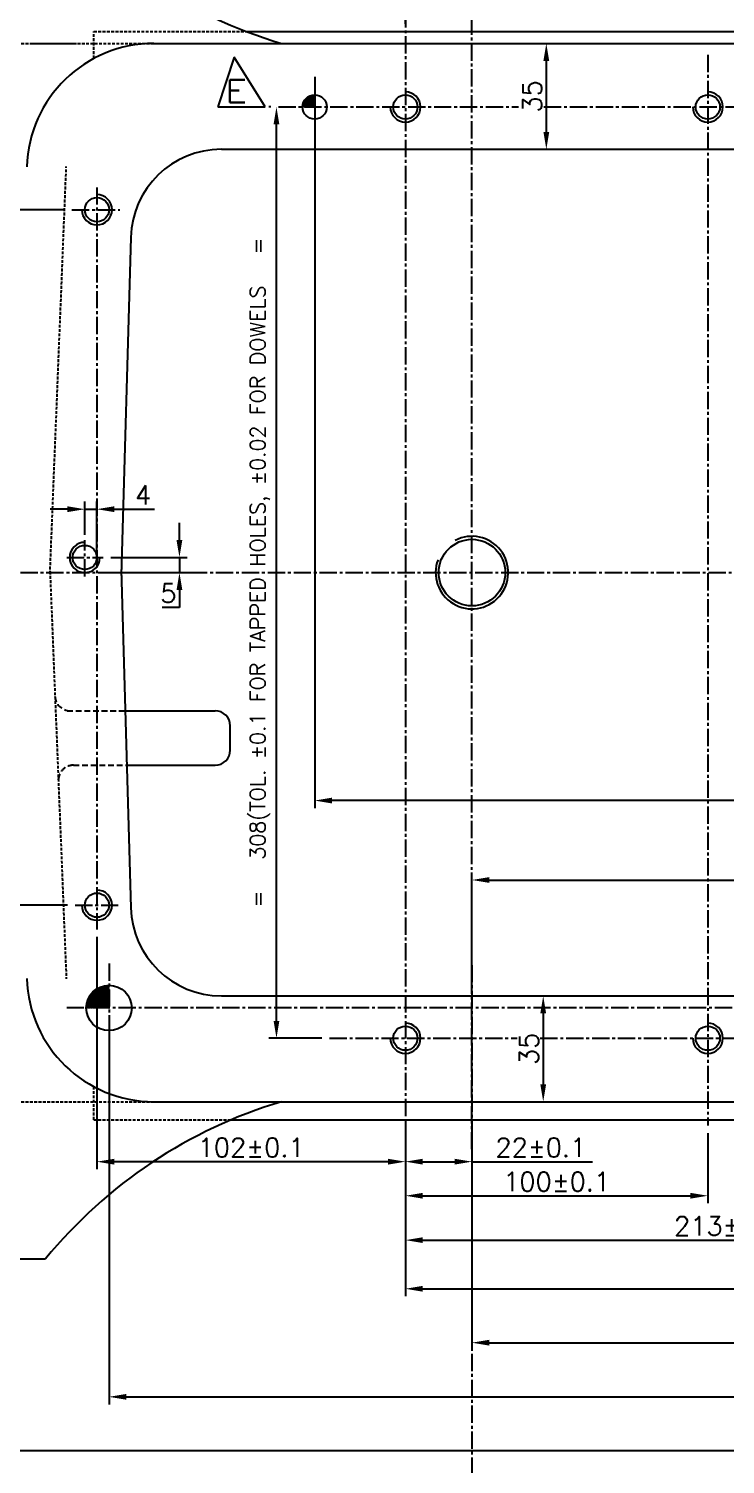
# Model space of a CAD drawing. Header units: millimetres. Extents: x -4466 to 20635, y -2270 to 9154.
# Drawn here: x 3143 to 3373.3, y 5806.8 to 6281.6 of the extents above; entities that cross this region are included whole.
import ezdxf

# ---------------------------------------------------------------- set-up
doc = ezdxf.new("R2010")
doc.units = ezdxf.units.MM
doc.header["$LTSCALE"] = 0.3
doc.header["$PDSIZE"] = -50
for name, pattern in [('CENTER2', [28.575, 19.05, -3.175, 3.175, -3.175]), ('HIDDEN', [9.525, 6.35, -3.175]), ('HIDDEN2', [4.7625, 3.175, -1.5875])]:
    doc.linetypes.add(name, pattern=pattern)
doc.layers.add('AM_8', color=1, linetype='Continuous', lineweight=25)
for name, color, linetype in [('center', 1, 'CENTER2'), ('h', 4, 'HIDDEN'), ('hidden', 4, 'HIDDEN2')]:
    doc.layers.add(name, color=color, linetype=linetype)
doc.styles.add('rs', font='romans.shx')
doc.styles.get("Standard").update_dxf_attribs({"font": 'romans.shx'})
doc.dimstyles.new('sarab', dxfattribs={"dimscale": 3, "dimtxt": 2.5, "dimasz": 2.3, "dimexe": 1, "dimexo": 1, "dimtad": 1, "dimdec": 3, "dimdsep": 46, "dimtxsty": 'rs', "dimcen": 0, "dimclrd": 1, "dimclre": 1, "dimclrt": 7, "dimadec": 3, "dimazin": 2, "dimtfac": 1, "dimtdec": 3, "dimtmove": 0, "dimatfit": 3, "dimfxl": 1, "dimarcsym": 0})
doc.dimstyles.new('sarab$0', dxfattribs={"dimscale": 3, "dimtxt": 2.5, "dimasz": 2.3, "dimexe": 1, "dimexo": 1, "dimtad": 1, "dimdec": 3, "dimdsep": 46, "dimtxsty": 'rs', "dimcen": 0, "dimclrd": 1, "dimclre": 1, "dimclrt": 7, "dimadec": 3, "dimazin": 2, "dimtfac": 1, "dimtdec": 3, "dimtmove": 0, "dimatfit": 3, "dimfxl": 1, "dimarcsym": 0})
pattern_1 = [(45, (-37.37105, 3307.34637), (-0.0707106781, 0.0707106781), [])]

# ---------------------------------------------------------------- blocks, each defined once
blk = doc.blocks.new('*D426')
at = {"color": 1, "lineweight": -2, "transparency": 16777216}
for p, q in [((3718.54, 6099.17), (3718.54, 5808.67)), ((3113.54, 5872.17), (3113.54, 5808.67)), ((3712.79, 5811.17), (3119.29, 5811.17))]:
    blk.add_line(p, q, dxfattribs=at)
at = {"color": 1, "transparency": 16777216}
for points in [[(3119.29, 5812.13), (3119.29, 5810.21), (3113.54, 5811.17)], [(3712.79, 5812.13), (3712.79, 5810.21), (3718.54, 5811.17)]]:
    blk.add_solid(points, dxfattribs=at)
at = {"layer": 'Defpoints', "color": 0, "transparency": 16777216}
for p in [(3718.54, 6101.67), (3113.54, 5874.67), (3113.54, 5811.17)]:
    blk.add_point(p, dxfattribs=at)
at = {"color": 7, "transparency": 16777216, "insert": (3415.53, 5815.86), "char_height": 6.25, "attachment_point": 5, "style": 'rs'}
blk.add_mtext('605', dxfattribs=at)
blk = doc.blocks.new('*D427')
at = {"color": 1, "lineweight": -2, "transparency": 16777216}
for p, q in [((3292.04, 5961.67), (3315.61, 5961.67)), ((3313.11, 5955.92), (3313.11, 5932.42)), ((3292.04, 5926.67), (3315.61, 5926.67))]:
    blk.add_line(p, q, dxfattribs=at)
at = {"color": 1, "transparency": 16777216}
for points in [[(3312.15, 5955.92), (3314.07, 5955.92), (3313.11, 5961.67)], [(3312.15, 5932.42), (3314.07, 5932.42), (3313.11, 5926.67)]]:
    blk.add_solid(points, dxfattribs=at)
at = {"layer": 'Defpoints', "color": 0, "transparency": 16777216}
for p in [(3289.54, 5961.67), (3289.54, 5926.67), (3313.11, 5926.67)]:
    blk.add_point(p, dxfattribs=at)
at = {"color": 7, "transparency": 16777216, "insert": (3308.42, 5944.17), "char_height": 6.25, "attachment_point": 5, "rotation": 90, "style": 'rs'}
blk.add_mtext('35', dxfattribs=at)
blk = doc.blocks.new('*D351')
at = {"color": 1, "lineweight": -2, "transparency": 16777216}
blk.add_line((3314.13, 6270.92), (3314.13, 6247.42), dxfattribs=at)
at = {"color": 1, "transparency": 16777216}
for points in [[(3313.17, 6270.92), (3315.09, 6270.92), (3314.13, 6276.67)], [(3313.17, 6247.42), (3315.09, 6247.42), (3314.13, 6241.67)]]:
    blk.add_solid(points, dxfattribs=at)
at = {"layer": 'Defpoints', "color": 0, "transparency": 16777216}
for p in [(3314.13, 6276.67), (3314.13, 6241.67), (3314.13, 6241.67)]:
    blk.add_point(p, dxfattribs=at)
at = {"color": 7, "transparency": 16777216, "insert": (3309.44, 6259.17), "char_height": 6.25, "attachment_point": 5, "rotation": 90, "style": 'rs'}
blk.add_mtext('35', dxfattribs=at)
blk = doc.blocks.new('*D344')
at = {"color": 1, "lineweight": -2, "transparency": 16777216}
for p, q in [((3267.54, 5916.61), (3267.54, 5904.34)), ((3289.54, 5918.17), (3289.54, 5904.34)), ((3273.29, 5906.84), (3283.79, 5906.84)), ((3289.54, 5906.84), (3329.37, 5906.84))]:
    blk.add_line(p, q, dxfattribs=at)
at = {"color": 1, "transparency": 16777216}
for points in [[(3273.29, 5907.8), (3273.29, 5905.88), (3267.54, 5906.84)], [(3283.79, 5907.8), (3283.79, 5905.88), (3289.54, 5906.84)]]:
    blk.add_solid(points, dxfattribs=at)
at = {"layer": 'Defpoints', "color": 0, "transparency": 16777216}
for p in [(3267.54, 5919.11), (3289.54, 5920.67), (3289.54, 5906.84)]:
    blk.add_point(p, dxfattribs=at)
at = {"color": 7, "transparency": 16777216, "insert": (3312.33, 5911.53), "char_height": 6.25, "attachment_point": 5, "style": 'rs'}
blk.add_mtext('22±0.1', dxfattribs=at)
blk = doc.blocks.new('*D345')
at = {"color": 1, "lineweight": -2, "transparency": 16777216}
for p, q in [((3367.54, 5916.27), (3367.54, 5893.07)), ((3267.54, 5914.11), (3267.54, 5893.07)), ((3273.29, 5895.57), (3361.79, 5895.57))]:
    blk.add_line(p, q, dxfattribs=at)
at = {"color": 1, "transparency": 16777216}
for points in [[(3273.29, 5896.53), (3273.29, 5894.61), (3267.54, 5895.57)], [(3361.79, 5896.53), (3361.79, 5894.61), (3367.54, 5895.57)]]:
    blk.add_solid(points, dxfattribs=at)
at = {"layer": 'Defpoints', "color": 0, "transparency": 16777216}
for p in [(3267.54, 5916.61), (3367.54, 5918.77), (3367.54, 5895.57)]:
    blk.add_point(p, dxfattribs=at)
at = {"color": 7, "transparency": 16777216, "insert": (3317.54, 5900.26), "char_height": 6.25, "attachment_point": 5, "style": 'rs'}
blk.add_mtext('100±0.1', dxfattribs=at)
blk = doc.blocks.new('*D346')
at = {"color": 1, "lineweight": -2, "transparency": 16777216}
for p, q in [((3267.54, 5916.61), (3267.54, 5878.39)), ((3480.54, 5916), (3480.54, 5878.39)), ((3273.29, 5880.89), (3474.79, 5880.89))]:
    blk.add_line(p, q, dxfattribs=at)
at = {"color": 1, "transparency": 16777216}
for points in [[(3273.29, 5881.84), (3273.29, 5879.93), (3267.54, 5880.89)], [(3474.79, 5881.84), (3474.79, 5879.93), (3480.54, 5880.89)]]:
    blk.add_solid(points, dxfattribs=at)
at = {"layer": 'Defpoints', "color": 0, "transparency": 16777216}
for p in [(3267.54, 5919.11), (3480.54, 5918.5), (3480.54, 5880.89)]:
    blk.add_point(p, dxfattribs=at)
at = {"color": 7, "transparency": 16777216, "insert": (3374.04, 5885.57), "char_height": 6.25, "attachment_point": 5, "style": 'rs'}
blk.add_mtext('213±0.1', dxfattribs=at)
blk = doc.blocks.new('*D347')
at = {"color": 1, "lineweight": -2, "transparency": 16777216}
for p, q in [((3267.54, 5918.17), (3267.54, 5862.31)), ((3618.54, 5914.98), (3618.54, 5862.31)), ((3273.29, 5864.81), (3612.79, 5864.81))]:
    blk.add_line(p, q, dxfattribs=at)
at = {"color": 1, "transparency": 16777216}
for points in [[(3273.29, 5865.77), (3273.29, 5863.85), (3267.54, 5864.81)], [(3612.79, 5865.77), (3612.79, 5863.85), (3618.54, 5864.81)]]:
    blk.add_solid(points, dxfattribs=at)
at = {"layer": 'Defpoints', "color": 0, "transparency": 16777216}
for p in [(3267.54, 5920.67), (3618.54, 5917.48), (3618.54, 5864.81)]:
    blk.add_point(p, dxfattribs=at)
at = {"color": 7, "transparency": 16777216, "insert": (3443.04, 5869.5), "char_height": 6.25, "attachment_point": 5, "style": 'rs'}
blk.add_mtext('351±0.1', dxfattribs=at)
blk = doc.blocks.new('*D395')
at = {"color": 1, "lineweight": -2, "transparency": 16777216}
for p, q in [((3675.54, 5942.4), (3675.54, 5844.47)), ((3289.54, 5920.67), (3289.54, 5844.47)), ((3295.29, 5846.97), (3669.79, 5846.97))]:
    blk.add_line(p, q, dxfattribs=at)
at = {"color": 1, "transparency": 16777216}
for points in [[(3295.29, 5847.93), (3295.29, 5846.01), (3289.54, 5846.97)], [(3669.79, 5847.93), (3669.79, 5846.01), (3675.54, 5846.97)]]:
    blk.add_solid(points, dxfattribs=at)
at = {"layer": 'Defpoints', "color": 0, "transparency": 16777216}
for p in [(3675.54, 5944.9), (3289.54, 5923.17), (3675.54, 5846.97)]:
    blk.add_point(p, dxfattribs=at)
at = {"color": 7, "transparency": 16777216, "insert": (3482.54, 5851.66), "char_height": 6.25, "attachment_point": 5, "style": 'rs'}
blk.add_mtext('386±0.1', dxfattribs=at)
blk = doc.blocks.new('*D396')
at = {"color": 1, "lineweight": -2, "transparency": 16777216}
for p, q in [((3165.54, 5981.16), (3165.54, 5904.34)), ((3267.54, 5920.67), (3267.54, 5904.34)), ((3261.79, 5906.84), (3171.29, 5906.84))]:
    blk.add_line(p, q, dxfattribs=at)
at = {"color": 1, "transparency": 16777216}
for points in [[(3171.29, 5907.8), (3171.29, 5905.88), (3165.54, 5906.84)], [(3261.79, 5907.8), (3261.79, 5905.88), (3267.54, 5906.84)]]:
    blk.add_solid(points, dxfattribs=at)
at = {"layer": 'Defpoints', "color": 0, "transparency": 16777216}
for p in [(3165.54, 5983.66), (3267.54, 5923.17), (3165.54, 5906.84)]:
    blk.add_point(p, dxfattribs=at)
at = {"color": 7, "transparency": 16777216, "insert": (3216.54, 5911.53), "char_height": 6.25, "attachment_point": 5, "style": 'rs'}
blk.add_mtext('102±0.1', dxfattribs=at)
blk = doc.blocks.new('*D397')
at = {"color": 1, "lineweight": -2, "transparency": 16777216}
for p, q in [((3192.83, 6112.42), (3192.83, 6118.17)), ((3170.1, 6106.67), (3195.33, 6106.67)), ((3192.83, 6106.67), (3192.83, 6101.67)), ((3168.04, 6101.67), (3195.33, 6101.67)), ((3192.83, 6095.92), (3192.83, 6090.17)), ((3192.83, 6090.17), (3187.1, 6090.17))]:
    blk.add_line(p, q, dxfattribs=at)
at = {"color": 1, "transparency": 16777216}
for points in [[(3191.87, 6112.42), (3193.78, 6112.42), (3192.83, 6106.67)], [(3191.87, 6095.92), (3193.78, 6095.92), (3192.83, 6101.67)]]:
    blk.add_solid(points, dxfattribs=at)
at = {"layer": 'Defpoints', "color": 0, "transparency": 16777216}
for p in [(3167.6, 6106.67), (3165.54, 6101.67), (3192.83, 6101.67)]:
    blk.add_point(p, dxfattribs=at)
at = {"color": 7, "transparency": 16777216, "insert": (3189.18, 6094.86), "char_height": 6.25, "attachment_point": 5, "style": 'rs'}
blk.add_mtext('5', dxfattribs=at)
blk = doc.blocks.new('*D436')
at = {"color": 1, "lineweight": -2, "transparency": 16777216}
for p, q in [((3161.54, 6114.17), (3161.54, 6125.14)), ((3165.54, 6104.17), (3165.54, 6125.14)), ((3155.79, 6122.64), (3150.04, 6122.64)), ((3161.54, 6122.64), (3165.54, 6122.64)), ((3171.29, 6122.64), (3184.63, 6122.64))]:
    blk.add_line(p, q, dxfattribs=at)
at = {"color": 1, "transparency": 16777216}
for points in [[(3155.79, 6123.6), (3155.79, 6121.68), (3161.54, 6122.64)], [(3171.29, 6123.6), (3171.29, 6121.68), (3165.54, 6122.64)]]:
    blk.add_solid(points, dxfattribs=at)
at = {"layer": 'Defpoints', "color": 0, "transparency": 16777216}
for p in [(3165.54, 6122.64), (3161.54, 6111.67), (3165.54, 6101.67)]:
    blk.add_point(p, dxfattribs=at)
at = {"color": 7, "transparency": 16777216, "insert": (3180.83, 6127.33), "char_height": 6.25, "attachment_point": 5, "style": 'rs'}
blk.add_mtext('4', dxfattribs=at)
blk = doc.blocks.new('*D437')
at = {"color": 1, "lineweight": -2, "transparency": 16777216}
for p, q in [((3169.54, 5955.17), (3169.54, 5826.57)), ((3675.54, 5939.9), (3675.54, 5826.57)), ((3175.29, 5829.07), (3669.79, 5829.07))]:
    blk.add_line(p, q, dxfattribs=at)
at = {"color": 1, "transparency": 16777216}
for points in [[(3175.29, 5830.03), (3175.29, 5828.11), (3169.54, 5829.07)], [(3669.79, 5830.03), (3669.79, 5828.11), (3675.54, 5829.07)]]:
    blk.add_solid(points, dxfattribs=at)
at = {"layer": 'Defpoints', "color": 0, "transparency": 16777216}
for p in [(3169.54, 5957.67), (3675.54, 5942.4), (3675.54, 5829.07)]:
    blk.add_point(p, dxfattribs=at)
at = {"color": 7, "transparency": 16777216, "insert": (3422.54, 5833.76), "char_height": 6.25, "attachment_point": 5, "style": 'rs'}
blk.add_mtext('506±0.02', dxfattribs=at)
blk = doc.blocks.new('*D438')
at = {"color": 1, "lineweight": -2, "transparency": 16777216}
for p, q in [((3267.54, 6290.17), (3267.54, 6297)), ((3451.54, 6276.31), (3451.54, 6297)), ((3273.29, 6294.5), (3445.79, 6294.5))]:
    blk.add_line(p, q, dxfattribs=at)
at = {"color": 1, "transparency": 16777216}
for points in [[(3273.29, 6295.46), (3273.29, 6293.55), (3267.54, 6294.5)], [(3445.79, 6295.46), (3445.79, 6293.55), (3451.54, 6294.5)]]:
    blk.add_solid(points, dxfattribs=at)
at = {"layer": 'Defpoints', "color": 0, "transparency": 16777216}
for p in [(3451.54, 6294.5), (3267.54, 6287.67), (3451.54, 6273.81)]:
    blk.add_point(p, dxfattribs=at)
at = {"color": 7, "transparency": 16777216, "insert": (3359.54, 6299.19), "char_height": 6.25, "attachment_point": 5, "style": 'rs'}
blk.add_mtext('184±0.1', dxfattribs=at)
blk = doc.blocks.new('_DatumFilled')
at = {"color": 0, "linetype": 'ByBlock'}
blk.add_solid([(0, 0.577), (-1, 0), (0, -0.577)], dxfattribs=at)
blk = doc.blocks.new('*D439')
at = {"color": 1, "lineweight": -2, "transparency": 16777216}
for p, q in [((3267.54, 6283.17), (3267.54, 6313.5)), ((3273.29, 6311), (3585.79, 6311)), ((3591.54, 6274.56), (3591.54, 6313.5))]:
    blk.add_line(p, q, dxfattribs=at)
at = {"color": 1, "transparency": 16777216}
for points in [[(3273.29, 6311.95), (3273.29, 6310.04), (3267.54, 6311)], [(3585.79, 6311.95), (3585.79, 6310.04), (3591.54, 6311)]]:
    blk.add_solid(points, dxfattribs=at)
at = {"layer": 'Defpoints', "color": 0, "transparency": 16777216}
for p in [(3591.54, 6311), (3267.54, 6280.67), (3591.54, 6272.06)]:
    blk.add_point(p, dxfattribs=at)
at = {"color": 7, "transparency": 16777216, "insert": (3429.54, 6315.68), "char_height": 6.25, "attachment_point": 5, "style": 'rs'}
blk.add_mtext('324±0.1', dxfattribs=at)
blk = doc.blocks.new('*D430')
at = {"color": 1, "lineweight": -2, "transparency": 16777216}
for p, q in [((3136.04, 6101.67), (3117.96, 6101.67)), ((3120.46, 6095.92), (3120.46, 5997.42)), ((3155.83, 5991.67), (3117.96, 5991.67))]:
    blk.add_line(p, q, dxfattribs=at)
at = {"color": 1, "transparency": 16777216}
for points in [[(3119.5, 6095.92), (3121.42, 6095.92), (3120.46, 6101.67)], [(3119.5, 5997.42), (3121.42, 5997.42), (3120.46, 5991.67)]]:
    blk.add_solid(points, dxfattribs=at)
at = {"layer": 'Defpoints', "color": 0, "transparency": 16777216}
for p in [(3138.54, 6101.67), (3120.46, 5991.67), (3158.33, 5991.67)]:
    blk.add_point(p, dxfattribs=at)
at = {"color": 7, "transparency": 16777216, "insert": (3115.77, 6046.67), "char_height": 6.25, "attachment_point": 5, "rotation": 90, "style": 'rs'}
blk.add_mtext('110±0.1', dxfattribs=at)
blk = doc.blocks.new('*D431')
at = {"color": 1, "lineweight": -2, "transparency": 16777216}
for p, q in [((3154.79, 6221.67), (3117.96, 6221.67)), ((3120.46, 6107.42), (3120.46, 6215.92)), ((3136.04, 6101.67), (3117.96, 6101.67))]:
    blk.add_line(p, q, dxfattribs=at)
at = {"color": 1, "transparency": 16777216}
for points in [[(3119.5, 6215.92), (3121.42, 6215.92), (3120.46, 6221.67)], [(3119.5, 6107.42), (3121.42, 6107.42), (3120.46, 6101.67)]]:
    blk.add_solid(points, dxfattribs=at)
at = {"layer": 'Defpoints', "color": 0, "transparency": 16777216}
for p in [(3120.46, 6221.67), (3157.29, 6221.67), (3138.54, 6101.67)]:
    blk.add_point(p, dxfattribs=at)
at = {"color": 7, "transparency": 16777216, "insert": (3115.77, 6161.67), "char_height": 6.25, "attachment_point": 5, "rotation": 90, "style": 'rs'}
blk.add_mtext('120±0.1', dxfattribs=at)
blk = doc.blocks.new('*D423')
at = {"color": 1, "lineweight": -2, "transparency": 16777216}
for p, q in [((3223.07, 6255.67), (3222.41, 6255.67)), ((3224.91, 5953.42), (3224.91, 6249.92)), ((3239.95, 5947.67), (3222.41, 5947.67))]:
    blk.add_line(p, q, dxfattribs=at)
at = {"color": 1, "transparency": 16777216}
for points in [[(3223.95, 6249.92), (3225.86, 6249.92), (3224.91, 6255.67)], [(3223.95, 5953.42), (3225.86, 5953.42), (3224.91, 5947.67)]]:
    blk.add_solid(points, dxfattribs=at)
at = {"layer": 'Defpoints', "color": 0, "transparency": 16777216}
for p in [(3224.91, 6255.67), (3225.57, 6255.67), (3242.45, 5947.67)]:
    blk.add_point(p, dxfattribs=at)
at = {"color": 7, "transparency": 16777216, "insert": (3219.53, 6101.67), "char_height": 5, "attachment_point": 5, "rotation": 90, "style": 'rs'}
blk.add_mtext('=   308(TOL. %%P0.1 FOR TAPPED HOLES, %%P0.02 FOR DOWELS   =', dxfattribs=at)
blk = doc.blocks.new('*D369')
at = {"color": 1, "lineweight": -2, "transparency": 16777216}
for p, q in [((3237.54, 6263.13), (3237.54, 6023.77)), ((3582.79, 6026.27), (3243.29, 6026.27)), ((3588.54, 5972.5), (3588.54, 6028.77))]:
    blk.add_line(p, q, dxfattribs=at)
at = {"color": 1, "transparency": 16777216}
for points in [[(3243.29, 6027.23), (3243.29, 6025.31), (3237.54, 6026.27)], [(3582.79, 6027.23), (3582.79, 6025.31), (3588.54, 6026.27)]]:
    blk.add_solid(points, dxfattribs=at)
at = {"layer": 'Defpoints', "color": 0, "transparency": 16777216}
for p in [(3237.54, 6265.63), (3237.54, 6026.27), (3588.54, 5970)]:
    blk.add_point(p, dxfattribs=at)
at = {"color": 7, "transparency": 16777216, "insert": (3413.04, 6032.52), "char_height": 6.25, "attachment_point": 5, "style": 'rs'}
blk.add_mtext('351{}{\\A0;{\\H1.5x;}{\\A2;\\H0.71x;\\C2;%%p0.02}}', dxfattribs=at)
blk = doc.blocks.new('*D370')
at = {"color": 1, "lineweight": -2, "transparency": 16777216}
for p, q in [((3289.54, 5964.17), (3289.54, 6002.5)), ((3588.54, 5972.5), (3588.54, 6002.5)), ((3295.29, 6000), (3582.79, 6000))]:
    blk.add_line(p, q, dxfattribs=at)
at = {"color": 1, "transparency": 16777216}
for points in [[(3295.29, 6000.96), (3295.29, 5999.05), (3289.54, 6000)], [(3582.79, 6000.96), (3582.79, 5999.05), (3588.54, 6000)]]:
    blk.add_solid(points, dxfattribs=at)
at = {"layer": 'Defpoints', "color": 0, "transparency": 16777216}
for p in [(3588.54, 6000), (3588.54, 5970), (3289.54, 5961.67)]:
    blk.add_point(p, dxfattribs=at)
at = {"color": 7, "transparency": 16777216, "insert": (3439.04, 6004.69), "char_height": 6.25, "attachment_point": 5, "style": 'rs'}
blk.add_mtext('299±0.05', dxfattribs=at)

msp = doc.modelspace()

# ---------------------------------------------------------------- hatches: boundary and pattern name
at = {"layer": 'AM_8'}
h = msp.add_hatch(dxfattribs=at)
h.set_pattern_fill('_U', color=256, scale=0.1, angle=45, style=0, pattern_type=0)
h.set_pattern_definition(pattern_1)
edge = h.paths.add_edge_path()
edge.add_arc((3237.53971, 6255.67454), 4, 90, 180)
edge.add_line((3233.53971, 6255.67454), (3237.53971, 6255.67454))
edge.add_line((3237.53971, 6255.67454), (3237.53971, 6259.67454))
h = msp.add_hatch(dxfattribs=at)
h.set_pattern_fill('_U', color=256, scale=0.1, angle=45, style=0, pattern_type=0)
h.set_pattern_definition(pattern_1)
edge = h.paths.add_edge_path()
edge.add_line((3162.03971, 5957.67454), (3169.53971, 5957.67454))
edge.add_line((3169.53971, 5957.67454), (3169.53971, 5965.17454))
edge.add_arc((3169.53971, 5957.67454), 7.5, 90, 180)

# ---------------------------------------------------------------- linework, layer by layer
for p, q in [((3215.64401, 6280.67454), (3676.78971, 6280.67454)), ((3143.53971, 6276.67454), (3158.29583, 6276.67454)), ((3148.03971, 6276.67454), (3158.824, 6276.67454)), ((3184.35685, 6276.67454), (3694.10298, 6276.67454)), ((3210.8891, 6272.1151), (3205.49378, 6255.67454)), ((3221.1402, 6255.67454), (3210.8891, 6272.1151)), ((3205.49378, 6255.67454), (3221.1402, 6255.67454)), ((3206.70909, 6241.67454), (3449.39758, 6241.67454)), ((3176.72133, 6212.53133), (3173.52543, 6100.67495)), ((3173.52543, 6102.67413), (3176.72133, 5990.81775)), ((3174.9026, 6055.97454), (3204.64049, 6055.97454)), ((3209.64049, 6042.97454), (3209.64049, 6050.97454)), ((3175.37399, 6037.97454), (3204.64049, 6037.97454)), ((3206.70909, 5961.67454), (3579.5506, 5961.67454)), ((3184.35685, 5926.67454), (3694.10298, 5926.67454)), ((3209.91597, 5920.67454), (3713.36828, 5920.67454)), ((3113.53971, 5874.67454), (3148.53971, 5874.67454))]:
    msp.add_line(p, q)
for centre, radius in [((3237.53971, 6255.67454), 4), ((3267.53971, 6255.67454), 4), ((3367.53971, 6255.67454), 4), ((3165.53971, 6221.67454), 4), ((3161.53971, 6106.67454), 4), ((3289.53971, 6101.67454), 11), ((3165.53971, 5991.67454), 4), ((3169.53971, 5957.67454), 7.5), ((3267.53971, 5947.67454), 4), ((3367.53971, 5947.67454), 4)]:
    msp.add_circle(centre, radius)
for centre, radius, start, end in [((3272.38764, 6429.97454), 160, 219.2810575, 253.3604216), ((3184.35685, 6234.67454), 42, 90, 178.363423), ((3267.53971, 6255.67454), 5, 180, 90), ((3367.53971, 6255.67454), 5, 180, 90), ((3206.70909, 6211.67454), 30, 90, 178.363423), ((3165.53971, 6221.67454), 5, 180, 90), ((3161.53971, 6106.67454), 5, 90, 0), ((3204.64049, 6050.97454), 5, 0, 90), ((3204.64049, 6042.97454), 5, 270, 0), ((3165.53971, 5991.67454), 5, 180, 90), ((3206.70909, 5991.67454), 30, 181.636577, 270), ((3184.35685, 5968.67454), 42, 181.636577, 270), ((3267.53971, 5947.67454), 5, 180, 90), ((3367.53971, 5947.67454), 5, 180, 90), ((3272.38764, 5773.37454), 160, 106.6395784, 140.7189425)]:
    msp.add_arc(centre, radius, start, end)
at = {"color": 1}
msp.add_arc((3289.53971, 6101.67454), 12, 159.2201099, 117.7129569, dxfattribs=at)
at = {"layer": 'center'}
for p, q in [((3267.53971, 6287.66868), (3267.53971, 5919.11228)), ((3289.53971, 5910.93893), (3289.53971, 6285.25402)), ((3367.53971, 6272.91877), (3367.53971, 5918.77155)), ((3237.53971, 6265.63405), (3237.53971, 6245.26072)), ((3225.56521, 6255.67454), (3304.92779, 6255.67454)), ((3313.32944, 6255.67454), (3661.27488, 6255.67454)), ((3165.53971, 6229.07825), (3165.53971, 5983.65875)), ((3157.29143, 6221.67454), (3173.15135, 6221.67454)), ((3161.53971, 6100.39572), (3161.53971, 6112.38301)), ((3155.55842, 6106.67454), (3167.60113, 6106.67454)), ((3088.81049, 6101.67454), (3196.47703, 6101.67454)), ((3179.16561, 6101.67454), (3774.59191, 6101.67454)), ((3158.33462, 5991.67454), (3172.96241, 5991.67454)), ((3169.53971, 5972.40098), (3169.53971, 5919.11228)), ((3289.53971, 5971.88436), (3289.53971, 5732.48364)), ((3667.03971, 5957.67454), (3154.7249, 5957.67454)), ((3242.44974, 5947.67454), (3304.52386, 5947.67454)), ((3312.11105, 5947.67454), (3641.43612, 5947.67454))]:
    msp.add_line(p, q, dxfattribs=at)
at = {"layer": 'h'}
for p, q in [((3155.67811, 6055.97454), (3174.85971, 6055.97454)), ((3157.79891, 6037.97454), (3175.37399, 6037.97454))]:
    msp.add_line(p, q, dxfattribs=at)
for centre, start, end in [((3156.67891, 6060.97454), 182.29061, 270), ((3157.79891, 6032.97454), 90, 182.29061)]:
    msp.add_arc(centre, 5, start, end, dxfattribs=at)
at = {"layer": 'hidden'}
for p, q in [((3164.54031, 6280.67454), (3215.64401, 6280.67454)), ((3164.54031, 6271.70567), (3164.54031, 6280.67454)), ((3130.54015, 6276.67454), (3184.35685, 6276.67454)), ((3150.03252, 6101.31483), (3155.41967, 6235.99349)), ((3150.03252, 6102.03425), (3155.41967, 5967.3556)), ((3164.54031, 5920.67454), (3164.54031, 5931.64341)), ((3130.54015, 5926.67454), (3184.35685, 5926.67454)), ((3164.54031, 5920.67454), (3209.91597, 5920.67454))]:
    msp.add_line(p, q, dxfattribs=at)

# ---------------------------------------------------------------- texts
at = {"width": 1.2}
msp.add_text('E', height=7.5, dxfattribs=at).set_placement((3207.92821, 6257.17983))

# ---------------------------------------------------------------- dimensions: what is measured, and where the dimension line sits
for base, p1, p2, override, picture, middle in [((3591.53971, 6310.99545), (3267.53971, 6280.67454), (3591.53971, 6272.06044), {"dimscale": 2.5, "dimtoh": 1, "dimdec": 2, "dimcen": 2.5, "dimadec": 1, "dimtol": 1, "dimtp": 0.1, "dimtm": 0.1, "dimtdec": 2, "dimldrblk": 'DatumFilled'}, '*D439', (3429.53971, 6310.99545)), ((3451.53971, 6294.50476), (3267.53971, 6287.66868), (3451.53971, 6273.80643), {"dimscale": 2.5, "dimtoh": 1, "dimdec": 2, "dimcen": 2.5, "dimadec": 1, "dimtol": 1, "dimtp": 0.1, "dimtm": 0.1, "dimtdec": 2, "dimldrblk": 'DatumFilled'}, '*D438', (3359.53971, 6294.50476)), ((3113.53971, 5811.16843), (3718.53971, 6101.67454), (3113.53971, 5874.67454), {"dimscale": 2.5, "dimdec": 2, "dimadec": 2, "dimtdec": 2, "dimatfit": 0}, '*D426', (3415.53372, 5811.16843)), ((3675.53971, 5829.06972), (3169.53971, 5957.67454), (3675.53971, 5942.40354), {"dimscale": 2.5, "dimtoh": 1, "dimdec": 2, "dimcen": 2.5, "dimadec": 1, "dimtol": 1, "dimtp": 0.02, "dimtm": 0.02, "dimtdec": 2}, '*D437', (3422.53971, 5829.06972)), ((3675.53971, 5846.97101), (3289.53971, 5923.17454), (3675.53971, 5944.90354), {"dimscale": 2.5, "dimtoh": 1, "dimdec": 2, "dimcen": 2.5, "dimadec": 1, "dimtol": 1, "dimtp": 0.1, "dimtm": 0.1, "dimtdec": 2}, '*D395', (3482.53971, 5846.97101)), ((3618.53971, 5864.80833), (3267.53971, 5920.67454), (3618.53971, 5917.48219), {"dimscale": 2.5, "dimtoh": 1, "dimdec": 2, "dimcen": 2.5, "dimadec": 1, "dimtol": 1, "dimtp": 0.1, "dimtm": 0.1, "dimtdec": 2}, '*D347', (3443.03971, 5864.80833))]:
    dim = msp.add_linear_dim(base=base, p1=p1, p2=p2, dimstyle='sarab', override=override)
    dim.commit()
    dim.dimension.update_dxf_attribs({"geometry": picture, "text_midpoint": middle, "dimtype": 160})
for base, p1, p2, override, picture, middle in [((3314.13026, 6241.67454), (3314.13026, 6276.67454), (3314.13026, 6241.67454), {"dimscale": 2.5, "dimdec": 2, "dimadec": 2, "dimtdec": 2, "dimatfit": 0}, '*D351', (3309.44276, 6259.17454)), ((3120.45825, 6221.67454), (3138.53971, 6101.67454), (3157.29143, 6221.67454), {"dimscale": 2.5, "dimtoh": 1, "dimdec": 2, "dimcen": 2.5, "dimadec": 1, "dimtol": 1, "dimtp": 0.1, "dimtm": 0.1, "dimtdec": 2}, '*D431', (3115.77075, 6161.67454)), ((3192.82529, 6101.67454), (3167.60113, 6106.67454), (3165.53971, 6101.67454), {"dimscale": 2.5, "dimtoh": 1, "dimdec": 2, "dimcen": 2.5, "dimadec": 1, "dimtdec": 2}, '*D397', (3189.17946, 6094.86204)), ((3120.45825, 5991.67454), (3138.53971, 6101.67454), (3158.33462, 5991.67454), {"dimscale": 2.5, "dimtoh": 1, "dimdec": 2, "dimcen": 2.5, "dimadec": 1, "dimtol": 1, "dimtp": 0.1, "dimtm": 0.1, "dimtdec": 2}, '*D430', (3115.77075, 6046.67454)), ((3313.10705, 5926.67454), (3289.53971, 5961.67454), (3289.53971, 5926.67454), {"dimscale": 2.5, "dimdec": 2, "dimadec": 2, "dimtdec": 2, "dimatfit": 0}, '*D427', (3308.41955, 5944.17454))]:
    dim = msp.add_linear_dim(base=base, p1=p1, p2=p2, angle=90, dimstyle='sarab', override=override)
    dim.commit()
    dim.dimension.update_dxf_attribs({"geometry": picture, "text_midpoint": middle})
dim = msp.add_linear_dim(base=(3237.53971, 6026.27141), p1=(3588.53971, 5970.00456), p2=(3237.53971, 6265.63405), text='<>{}{\\A0;{\\H1.5x;}{\\A2;\\H0.71x;\\C2;%%p0.02}}', dimstyle='sarab$0', override={"dimscale": 2.5, "dimtoh": 1, "dimdec": 2, "dimcen": 2.5, "dimadec": 1, "dimtp": 0.02, "dimtm": 0.02, "dimtdec": 2, "dimldrblk": 'DatumFilled'})
dim.commit()
dim.dimension.update_dxf_attribs({"geometry": '*D369', "text_midpoint": (3413.03971, 6026.27141), "dimtype": 160})
dim = msp.add_linear_dim(base=(3224.90537, 6255.67454), p1=(3242.44974, 5947.67454), p2=(3225.56521, 6255.67454), angle=90, text='=   <>(TOL. %%P0.1 FOR TAPPED HOLES, %%P0.02 FOR DOWELS   =', dimstyle='sarab', override={"dimscale": 2.5, "dimtxt": 2, "dimtoh": 1, "dimdec": 2, "dimcen": 2.5, "dimadec": 1, "dimtp": 0.1, "dimtm": 0.1, "dimtdec": 2, "dimldrblk": 'DatumFilled'})
dim.commit()
dim.dimension.update_dxf_attribs({"geometry": '*D423', "text_midpoint": (3224.90537, 6101.67454), "dimtype": 160})
for base, p1, p2, dimstyle, override, picture, middle in [((3165.53971, 6122.64147), (3161.53971, 6111.67454), (3165.53971, 6101.67454), 'sarab', {"dimscale": 2.5, "dimtoh": 1, "dimdec": 2, "dimcen": 2.5, "dimadec": 1, "dimtdec": 2}, '*D436', (3180.83435, 6127.32897)), ((3588.53971, 6000.00456), (3289.53971, 5961.67454), (3588.53971, 5970.00456), 'sarab$0', {"dimscale": 2.5, "dimtoh": 1, "dimdec": 2, "dimcen": 2.5, "dimadec": 1, "dimtol": 1, "dimtp": 0.05, "dimtm": 0.05, "dimtdec": 2}, '*D370', (3439.03971, 6004.69206)), ((3165.53971, 5906.84218), (3267.53971, 5923.17454), (3165.53971, 5983.65875), 'sarab', {"dimscale": 2.5, "dimgap": 0.625, "dimtoh": 1, "dimdec": 2, "dimcen": 2.5, "dimadec": 1, "dimtol": 1, "dimlim": 0, "dimtp": 0.1, "dimtm": 0.1, "dimtdec": 2}, '*D396', (3216.53971, 5911.52968)), ((3289.53971, 5906.84218), (3267.53971, 5919.11228), (3289.53971, 5920.67454), 'sarab', {"dimscale": 2.5, "dimtoh": 1, "dimdec": 2, "dimcen": 2.5, "dimadec": 1, "dimtol": 1, "dimtp": 0.1, "dimtm": 0.1, "dimtdec": 2}, '*D344', (3312.3284, 5911.52968)), ((3480.53971, 5880.88527), (3267.53971, 5919.11228), (3480.53971, 5918.49602), 'sarab', {"dimscale": 2.5, "dimtoh": 1, "dimdec": 2, "dimcen": 2.5, "dimadec": 1, "dimtol": 1, "dimtp": 0.1, "dimtm": 0.1, "dimtdec": 2}, '*D346', (3374.03971, 5885.57277)), ((3367.53971, 5895.56823), (3267.53971, 5916.61228), (3367.53971, 5918.77155), 'sarab', {"dimscale": 2.5, "dimtoh": 1, "dimdec": 2, "dimcen": 2.5, "dimadec": 1, "dimtol": 1, "dimtp": 0.1, "dimtm": 0.1, "dimtdec": 2}, '*D345', (3317.53971, 5900.25573))]:
    dim = msp.add_linear_dim(base=base, p1=p1, p2=p2, dimstyle=dimstyle, override=override)
    dim.commit()
    dim.dimension.update_dxf_attribs({"geometry": picture, "text_midpoint": middle})

doc.saveas('drawing.dxf')
